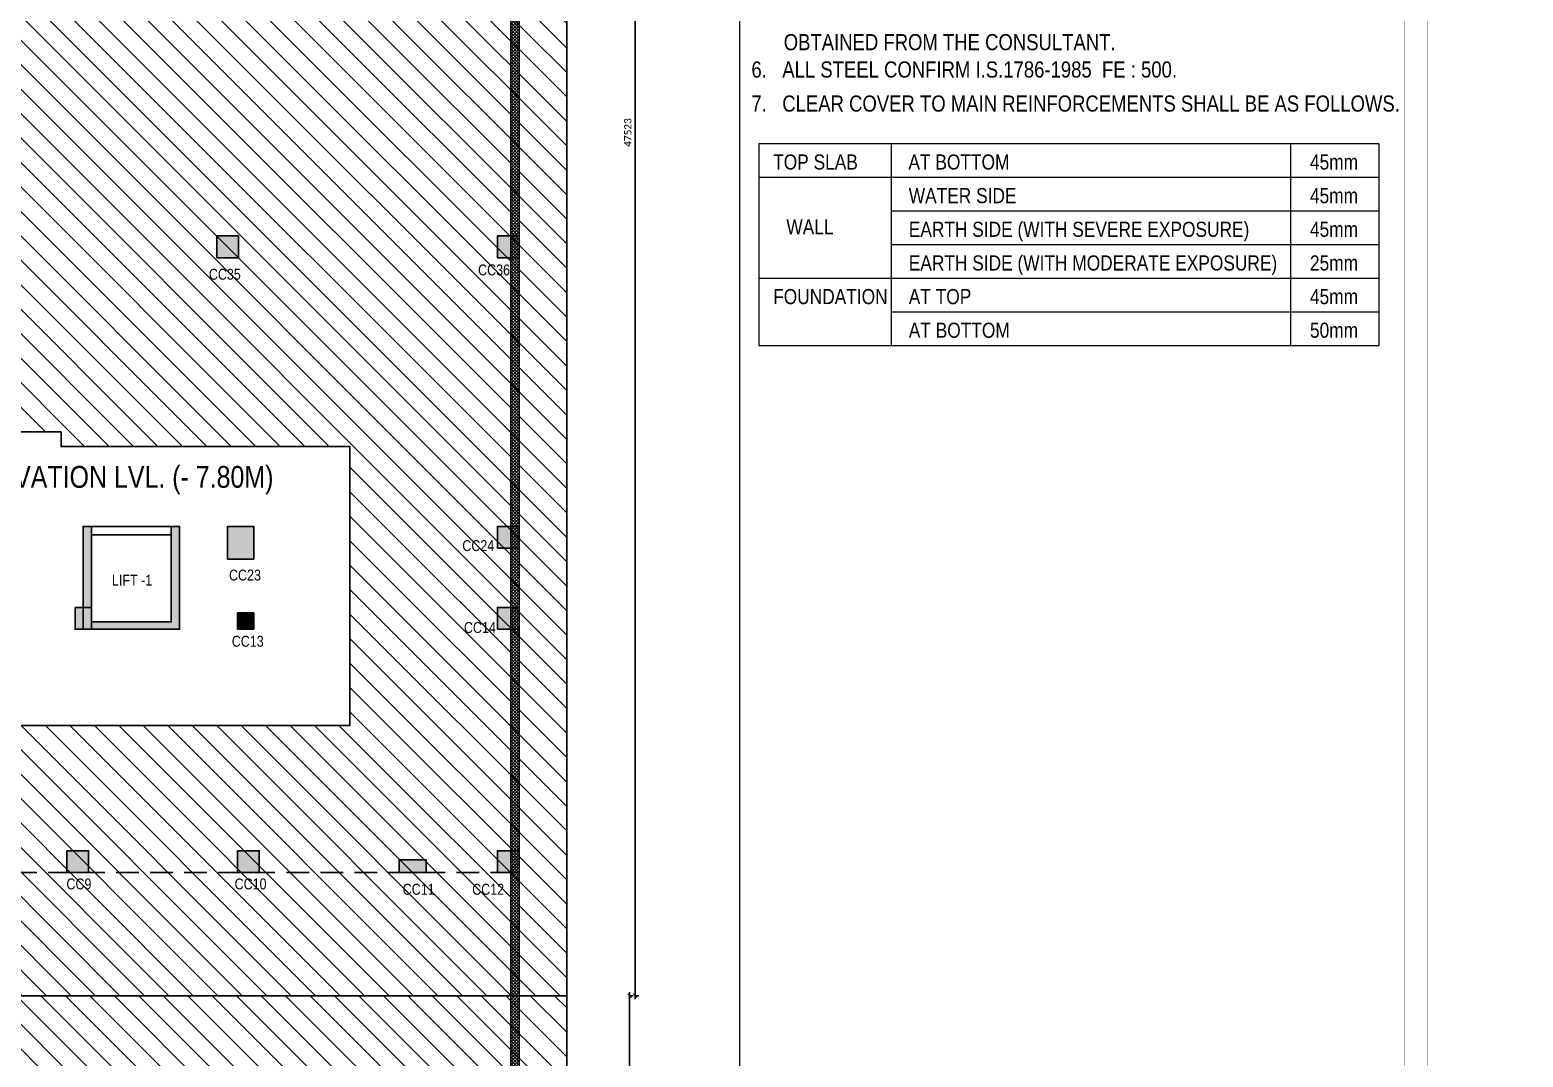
# Model space of a CAD drawing. Header units: millimetres. Extents: x 1112055 to 3390982, y -148532 to 766891.
# Drawn here: x 1696410 to 1737529, y 328031 to 356311 of the extents above; entities that cross this region are included whole.
import ezdxf

# ---------------------------------------------------------------- set-up
doc = ezdxf.new("R2010")
doc.units = ezdxf.units.MM
doc.header["$PDMODE"] = 35
doc.header["$PDSIZE"] = -25
doc.linetypes.add('DASHED2', pattern=[0.375, 0.25, -0.125])
for name, color, linetype, lineweight in [('B COL. NO.', 3, 'Continuous', 20), ('B FINAL COLUMN', 1, 'Continuous', 30), ('B HATCH', 250, 'Continuous', 0), ('B TITLE BLOCK', 250, 'Continuous', 0), ('EXCAVATION LINE', 236, 'Continuous', 30)]:
    doc.layers.add(name, color=color, linetype=linetype, lineweight=lineweight)
doc.layers.add('B-COL HT', color=7, linetype='Continuous', lineweight=0, true_color=0x4e4f45)
doc.styles.add('Cali', font='calibri.ttf')
doc.styles.add('SWINC', font='swissc.ttf')
doc.styles.add('SWINS', font='swissc.ttf')
doc.dimstyles.new('1.100', dxfattribs={"dimtxt": 200, "dimasz": 100, "dimexe": 100, "dimexo": 100, "dimgap": 100, "dimtad": 1, "dimdec": 0, "dimzin": 0, "dimdsep": 46, "dimtxsty": 'Cali', "dimblk": 'OBLIQUE', "dimcen": 0, "dimdle": 100, "dimclrd": 256, "dimclre": 256, "dimclrt": 3, "dimadec": 0, "dimazin": 0, "dimtfac": 1, "dimtdec": 0, "dimtofl": 0, "dimtmove": 1, "dimatfit": 0, "dimfxl": 100, "dimfxlon": 1, "dimtolj": 1, "dimtzin": 0, "dimlwd": -1, "dimlwe": -1, "dimarcsym": 0})

# ---------------------------------------------------------------- blocks, each defined once
blk = doc.blocks.new('_Oblique')
at = {"color": 0, "linetype": 'ByBlock', "lineweight": -2}
blk.add_line((-0.5, -0.5), (0.5, 0.5), dxfattribs=at)
blk = doc.blocks.new('*D3081')
at = {"transparency": 16777216}
for p, q in [((1713078, 329623), (1713078, 377346)), ((1713078, 377246), (1713178, 377246)), ((1713078, 329723), (1713178, 329723))]:
    blk.add_line(p, q, dxfattribs=at)
at = {"layer": 'Defpoints', "color": 0, "transparency": 16777216}
for p in [(1709885, 377246), (1713078, 377246), (1709885, 329723)]:
    blk.add_point(p, dxfattribs=at)
at = {"transparency": 16777216, "xscale": 100, "yscale": 100, "zscale": 100}
for p, rotation in [((1713078, 377246), 90), ((1713078, 329723), 270)]:
    blk.add_blockref('_Oblique', p, dxfattribs=dict(at, rotation=rotation))
at = {"color": 3, "transparency": 16777216, "insert": (1712876, 353485), "char_height": 200, "attachment_point": 5, "rotation": 90, "style": 'Cali'}
blk.add_mtext('\\A1;47523', dxfattribs=at)
blk = doc.blocks.new('*D3082')
at = {"transparency": 16777216}
for p, q in [((1712925, 329823), (1712925, 308012)), ((1712925, 329723), (1713025, 329723)), ((1712925, 308112), (1713025, 308112))]:
    blk.add_line(p, q, dxfattribs=at)
at = {"layer": 'Defpoints', "color": 0, "transparency": 16777216}
for p in [(1709885, 329723), (1709885, 308112), (1712925, 308112)]:
    blk.add_point(p, dxfattribs=at)
at = {"transparency": 16777216, "xscale": 100, "yscale": 100, "zscale": 100}
for p, rotation in [((1712925, 329723), 90), ((1712925, 308112), 270)]:
    blk.add_blockref('_Oblique', p, dxfattribs=dict(at, rotation=rotation))
at = {"color": 3, "transparency": 16777216, "insert": (1712723, 318918), "char_height": 200, "attachment_point": 5, "rotation": 90, "style": 'Cali'}
blk.add_mtext('\\A1;21611', dxfattribs=at)

msp = doc.modelspace()

# ---------------------------------------------------------------- hatches: boundary and pattern name
at = {"layer": 'B HATCH', "lineweight": 0}
h = msp.add_hatch(dxfattribs=at)
h.set_pattern_fill('ANSI37', color=250, scale=20, style=0)
h.set_pattern_definition([(45, (-66975.52, -141113.953), (-44.9012806, 44.9012806), []), (135, (-66975.52, -141113.953), (-44.9012806, -44.9012806), [])])
h.paths.add_polyline_path([(1709655, 377475.9), (1709655, 381018.8), (1702480, 380892.9), (1702480, 377476.1)], flags=16)
h.paths.add_polyline_path([(1683791, 378022.7), (1688740, 378022.7), (1688740, 380651.5), (1683791, 380564.7)], flags=16)
h.paths.add_polyline_path([(1690630, 380685), (1691080, 380692.9), (1691080, 377475.7), (1690630, 377475.7)], flags=16)
h.paths.add_polyline_path([(1646565, 377207.5), (1646565, 268461.9), (1697025, 268461.9), (1697025, 308341.9), (1709655, 308341.9), (1709655, 377245.9), (1690616.6, 377246.5), (1690616.6, 374586.9), (1690400, 374586.9), (1690400, 380680.9), (1688970, 380655.8), (1688970, 374586.9), (1688740, 374586.9), (1688740, 377792.7), (1679289, 377792.7), (1679289, 377207.5)], flags=16)
h.paths.add_polyline_path([(1702254.7, 380889), (1702254.7, 377476.1), (1694825, 377476.3), (1694825, 380758.6)], flags=16)
h.paths.add_polyline_path([(1691310, 377476.5), (1691310, 380696.9), (1694595, 380754.5), (1694595, 377476.4)], flags=16)
h.paths.add_polyline_path([(1679059, 377437.5), (1646335, 377437.5), (1646335, 268231.9), (1697255, 268231.9), (1697255, 308111.9), (1709885, 308111.9), (1709885, 381252.9), (1683561, 380790.9), (1683561, 378022.7), (1679059, 378022.7)])
at = {"layer": 'B-COL HT', "lineweight": 0}
h = msp.add_hatch(color=250, dxfattribs=at)
h.dxf.hatch_style = 1
h.paths.add_polyline_path([(1701555, 350036.9), (1702155, 350036.9), (1702155, 350636.9), (1701555, 350636.9)])
h = msp.add_hatch(color=250, dxfattribs=at)
h.dxf.hatch_style = 1
h.paths.add_polyline_path([(1709285, 350036.9), (1709885, 350036.9), (1709885, 350636.9), (1709285, 350636.9)])
h = msp.add_hatch(color=250, dxfattribs=at)
h.dxf.hatch_style = 1
h.paths.add_polyline_path([(1698105, 342641.9), (1697875, 342641.9), (1697875, 339811.9), (1700535, 339811.9), (1700535, 342641.9), (1700305, 342641.9), (1700305, 340011.9), (1698105, 340011.9)])
h = msp.add_hatch(color=250, dxfattribs=at)
h.dxf.hatch_style = 1
h.paths.add_polyline_path([(1701855, 341741.9), (1702575, 341741.9), (1702575, 342641.9), (1701855, 342641.9)])
h = msp.add_hatch(color=250, dxfattribs=at)
h.dxf.hatch_style = 1
h.paths.add_polyline_path([(1709285, 342041.9), (1709885, 342041.9), (1709885, 342641.9), (1709285, 342641.9)])
h = msp.add_hatch(color=250, dxfattribs=at)
h.dxf.hatch_style = 1
h.paths.add_polyline_path([(1697655, 340411.9), (1698105, 340411.9), (1698105, 339811.9), (1697655, 339811.9)])
h = msp.add_hatch(color=250, dxfattribs=at)
h.dxf.hatch_style = 1
h.paths.add_polyline_path([(1702125, 339811.9), (1702575, 339811.9), (1702575, 340261.9), (1702125, 340261.9)])
h = msp.add_hatch(color=250, dxfattribs=at)
h.dxf.hatch_style = 1
h.paths.add_polyline_path([(1709285, 339811.9), (1709885, 339811.9), (1709885, 340411.9), (1709285, 340411.9)])
h = msp.add_hatch(color=250, dxfattribs=at)
h.dxf.hatch_style = 1
h.paths.add_polyline_path([(1697425, 333711.9), (1698025, 333711.9), (1698025, 333111.9), (1697425, 333111.9)])
h = msp.add_hatch(color=250, dxfattribs=at)
h.dxf.hatch_style = 1
h.paths.add_polyline_path([(1702125, 333711.9), (1702725, 333711.9), (1702725, 333111.9), (1702125, 333111.9)])
h = msp.add_hatch(color=250, dxfattribs=at)
h.dxf.hatch_style = 1
h.paths.add_polyline_path([(1709285, 333111.9), (1709885, 333111.9), (1709885, 333711.9), (1709285, 333711.9)])
h = msp.add_hatch(color=250, dxfattribs=at)
h.dxf.hatch_style = 1
h.paths.add_polyline_path([(1706575.1, 333111.9), (1707325.2, 333111.9), (1707325.2, 333461.9), (1706575.1, 333461.9)])
at = {"layer": 'EXCAVATION LINE', "lineweight": 0}
h = msp.add_hatch(dxfattribs=at)
h.set_pattern_fill('ANSI31', color=250, scale=150, angle=270)
h.set_pattern_definition([(315, (-175466.64, -141113.95), (336.7596, 336.7596), [])])
h.paths.add_polyline_path([(1699475, 357446.9), (1699475, 364676.9), (1706785, 364676.9), (1706785, 357446.9)], flags=16)
h.paths.add_polyline_path([(1697268.3, 345241.9), (1697268.3, 344841.6), (1705224.6, 344841.6), (1705224.6, 337162.1), (1695424.7, 337162.1), (1695424.7, 339441.9), (1691468.3, 339441.9), (1691468.3, 345241.9)], flags=16)
h.paths.add_polyline_path([(1645620, 329723.2), (1711193.4, 329723.2), (1711193.4, 382943.8), (1645620, 382943.8)])
h = msp.add_hatch(dxfattribs=at)
h.set_pattern_fill('ANSI31', color=250, scale=150, angle=270)
h.set_pattern_definition([(315, (-268566.27, -141113.95), (336.7596, 336.7596), [])])
edge = h.paths.add_edge_path()
edge.add_line((1686170, 311478.4), (1684820, 311478.4))
edge.add_line((1684820, 311478.4), (1684820, 305958.4))
edge.add_line((1684820, 305958.4), (1686170, 305958.4))
edge.add_line((1686170, 305958.4), (1686170, 303528.4))
edge.add_line((1686170, 303528.4), (1684820, 303528.4))
edge.add_line((1684820, 303528.4), (1684820, 298553.4))
edge.add_line((1684820, 298553.4), (1686170, 298553.4))
edge.add_line((1686170, 298553.4), (1686170, 296123.4))
edge.add_line((1686170, 296123.4), (1684820, 296123.4))
edge.add_line((1684820, 296123.4), (1684820, 290603.4))
edge.add_line((1684820, 290603.4), (1686170, 290603.4))
edge.add_line((1686170, 290603.4), (1686170, 288173.4))
edge.add_line((1686170, 288173.4), (1684820, 288173.4))
edge.add_line((1684820, 288173.4), (1684820, 284653.4))
edge.add_line((1684820, 284653.4), (1686170, 284653.4))
edge.add_line((1686170, 284653.4), (1686170, 282223.4))
edge.add_line((1686170, 282223.4), (1684820, 282223.4))
edge.add_line((1684820, 282223.4), (1684820, 279328.4))
edge.add_line((1684820, 279328.4), (1686170, 279328.4))
edge.add_line((1686170, 279328.4), (1686170, 276898.4))
edge.add_line((1686170, 276898.4), (1684820, 276898.4))
edge.add_line((1684820, 276898.4), (1684820, 276210.9))
edge.add_line((1684820, 276210.9), (1652100, 276210.9))
edge.add_line((1652100, 276210.9), (1652100, 274468.4))
edge.add_line((1652100, 274468.4), (1645620, 274468.4))
edge.add_line((1645620, 274468.4), (1645620, 265862.3))
edge.add_line((1645620, 265862.3), (1699877.9, 265862.3))
edge.add_line((1699877.9, 265862.3), (1699877.9, 307068.9))
edge.add_line((1699877.9, 307068.9), (1711193.4, 307068.9))
edge.add_line((1711193.4, 307068.9), (1711193.4, 329723.2))
edge.add_line((1711193.4, 329723.2), (1684820, 329723.2))
edge.add_line((1684820, 329723.2), (1684820, 313959.8))
edge.add_arc((1684871.4, 313959.8), 51.4, 180.0002, 270)
edge.add_line((1684871.4, 313908.4), (1686170, 313908.4))
edge.add_line((1686170, 313908.4), (1686170, 311478.4))

# ---------------------------------------------------------------- linework, layer by layer
at = {"color": 16, "linetype": 'DASHED2', "lineweight": 30, "ltscale": 2500}
msp.add_lwpolyline([(1657535, 333111.9), (1709885, 333111.9), (1709885, 374956.9), (1657535, 374956.9)], close=True, dxfattribs=at)
at = {"layer": 'B FINAL COLUMN'}
for p, q in [((1700305, 342641.9), (1698105, 342641.9)), ((1700305, 342411.9), (1698105, 342411.9))]:
    msp.add_line(p, q, dxfattribs=at)
at = {"layer": 'B FINAL COLUMN', "color": 16, "lineweight": 30}
msp.add_lwpolyline([(1679059, 377437.5), (1646335, 377437.5), (1646335, 268231.9), (1697255, 268231.9), (1697255, 308111.9), (1709885, 308111.9), (1709885, 381252.9), (1683561, 380790.9), (1683561, 378022.7), (1679059, 378022.7), (1679059, 377437.5)], dxfattribs=at)
msp.add_lwpolyline([(1646565, 268461.9), (1697025, 268461.9), (1697025, 308341.9), (1709655, 308341.9), (1709655, 377245.9), (1690616.6, 377246.5), (1690616.6, 374586.9), (1690400, 374586.9), (1690400, 380680.9), (1688970, 380655.8), (1688970, 374586.9), (1688740, 374586.9), (1688740, 377792.7), (1679289, 377792.7), (1679289, 377207.5), (1646565, 377207.5)], close=True, dxfattribs=at)
at = {"layer": 'B FINAL COLUMN'}
for points in [[(1701555, 350036.9), (1702155, 350036.9), (1702155, 350636.9), (1701555, 350636.9)], [(1709285, 350036.9), (1709885, 350036.9), (1709885, 350636.9), (1709285, 350636.9)], [(1701855, 341741.9), (1702575, 341741.9), (1702575, 342641.9), (1701855, 342641.9)], [(1709285, 342041.9), (1709885, 342041.9), (1709885, 342641.9), (1709285, 342641.9)], [(1697655, 340411.9), (1698105, 340411.9), (1698105, 339811.9), (1697655, 339811.9)], [(1702125, 339811.9), (1702575, 339811.9), (1702575, 340261.9), (1702125, 340261.9)], [(1709285, 339811.9), (1709885, 339811.9), (1709885, 340411.9), (1709285, 340411.9)], [(1697425, 333711.9), (1698025, 333711.9), (1698025, 333111.9), (1697425, 333111.9)], [(1702125, 333711.9), (1702725, 333711.9), (1702725, 333111.9), (1702125, 333111.9)], [(1709285, 333111.9), (1709885, 333111.9), (1709885, 333711.9), (1709285, 333711.9)], [(1706575.1, 333111.9), (1707325.2, 333111.9), (1707325.2, 333461.9), (1706575.1, 333461.9)]]:
    msp.add_lwpolyline(points, close=True, dxfattribs=at)
msp.add_lwpolyline([(1698105, 342641.9), (1697875, 342641.9), (1697875, 339811.9), (1700535, 339811.9), (1700535, 342641.9), (1700305, 342641.9), (1700305, 340011.9), (1698105, 340011.9), (1698105, 342641.9)], dxfattribs=at)
at = {"layer": 'B TITLE BLOCK', "color": 250, "lineweight": 0}
msp.add_line((1715949.1, 383678), (1715949.1, 218839.1), dxfattribs=at)
at = {"layer": 'B TITLE BLOCK', "color": 0, "lineweight": 0}
for p, q in [((1716483.9, 353184.6), (1733558.1, 353184.6)), ((1716483.9, 353184.6), (1716483.9, 347626.7)), ((1720126.5, 353184.6), (1720126.5, 347626.7)), ((1731126.3, 353184.6), (1731126.3, 347626.7)), ((1733558.1, 353184.6), (1733558.1, 347626.7)), ((1716483.9, 352258.3), (1733558.1, 352258.3)), ((1720126.5, 351332), (1733558.1, 351332)), ((1720126.5, 350405.7), (1733558.1, 350405.7)), ((1716483.9, 349479.3), (1733558.1, 349479.3)), ((1720126.5, 348553), (1733558.1, 348553)), ((1716483.9, 347626.7), (1733558.1, 347626.7))]:
    msp.add_line(p, q, dxfattribs=at)
at = {"layer": 'B TITLE BLOCK', "color": 1, "const_width": 8.39}
msp.add_lwpolyline([(1643287.6, 384330.6), (1734904.4, 384330.6), (1734904.4, 218186.4), (1643287.6, 218186.4)], close=True, dxfattribs=at)
at = {"layer": 'B TITLE BLOCK', "color": 250, "lineweight": 0, "const_width": 8.39}
msp.add_lwpolyline([(1643940.2, 383678), (1734251.7, 383678), (1734251.7, 218839.1), (1643940.2, 218839.1)], close=True, dxfattribs=at)
at = {"layer": 'EXCAVATION LINE', "color": 75}
msp.add_lwpolyline([(1645620, 329723.2), (1711193.4, 329723.2), (1711193.4, 382943.8), (1645620, 382943.8)], close=True, dxfattribs=at)
at = {"layer": 'EXCAVATION LINE', "color": 6}
msp.add_lwpolyline([(1697268.3, 345241.9), (1691468.3, 345241.9), (1691468.3, 339441.9), (1695424.7, 339441.9), (1695424.7, 337162.1), (1705224.6, 337162.1), (1705224.6, 344841.6), (1697268.3, 344841.6)], close=True, dxfattribs=at)
at = {"layer": 'EXCAVATION LINE', "color": 42}
msp.add_lwpolyline([(1684820, 313908.4), (1684820, 329723.2), (1711193.4, 329723.2), (1711193.4, 307068.9)], dxfattribs=at)

# ---------------------------------------------------------------- texts
at = {"layer": 'B COL. NO.', "style": 'SWINC'}
for s, p in [('CC35', (1701339.8, 349433.5)), ('CC36', (1708753, 349552.9)), ('CC24', (1708318.5, 341963.7)), ('LIFT -1', (1698670.4, 341011.6)), ('CC23', (1701893.8, 341151.6)), ('CC14', (1708362.5, 339708.3)), ('CC13', (1701970.7, 339330.5)), ('CC9', (1697417.3, 332649.7)), ('CC10', (1702048.4, 332649.7)), ('CC11', (1706677.3, 332502.2)), ('CC12', (1708590.8, 332502.2))]:
    msp.add_text(s, height=300, dxfattribs=at).set_placement(p)
at = {"layer": 'B TITLE BLOCK', "color": 0, "lineweight": 0}
for s, height, style, p in [('OBTAINED FROM THE CONSULTANT.', 444.618, 'SWINC', (1717168.2, 355750.8)), ('6.   ALL STEEL CONFIRM I.S.1786-1985  FE : 500.', 444.618, 'SWINC', (1716279, 354998.1)), ('7.   CLEAR COVER TO MAIN REINFORCEMENTS SHALL BE AS FOLLOWS.', 444.618, 'SWINC', (1716279, 354061.1)), ('TOP SLAB', 416.29, 'SWINS', (1716877.6, 352465.9)), ('AT BOTTOM  ', 416.286, 'SWINS', (1720602.4, 352465.9)), ('45mm ', 416.29, 'SWINS', (1731659, 352465.9)), ('WATER SIDE', 416.29, 'SWINS', (1720611.8, 351539.6)), ('45mm ', 416.29, 'SWINS', (1731659, 351539.6)), ('WALL', 416.29, 'SWINS', (1717242.1, 350678.2)), ('EARTH SIDE (WITH SEVERE EXPOSURE)', 416.286, 'SWINS', (1720611.8, 350613.2)), ('45mm  ', 416.29, 'SWINS', (1731659, 350613.2)), ('EARTH SIDE (WITH MODERATE EXPOSURE)', 416.286, 'SWINS', (1720611.8, 349686.9)), ('25mm ', 416.29, 'SWINS', (1731659, 349686.9)), ('FOUNDATION', 416.29, 'SWINS', (1716877.6, 348760.6)), ('AT TOP', 416.29, 'SWINS', (1720611.8, 348760.6)), ('45mm ', 416.29, 'SWINS', (1731659, 348760.6)), ('AT BOTTOM', 416.29, 'SWINS', (1720611.8, 347834.3)), ('50mm ', 416.29, 'SWINS', (1731659, 347834.3))]:
    msp.add_text(s, height=height, dxfattribs=dict(at, style=style)).set_placement(p)
at = {"layer": 'B TITLE BLOCK', "color": 251, "lineweight": 0, "insert": (1790846.9, 354036.9), "char_height": 147.988, "attachment_point": 2, "style": 'SWINC'}
msp.add_mtext_dynamic_manual_height_columns('\\pxsm1,qj;{\\fBankGothic Lt BT|b0|i0|c0|p34;BHOOMI\\P\\ps*,q*;\\fGost|b0|i0|c0|p2;\\H0.8x;- CONSULTANTS -\\C1; }', width=386959.037, gutter_width=0, heights=[54430.2], dxfattribs=at)
at = {"layer": 'EXCAVATION LINE', "color": 6, "style": 'SWINC'}
msp.add_text('EXCAVATION LVL. (- 7.80M) ', height=600, dxfattribs=at).set_placement((1694104.6, 343706.1))

# ---------------------------------------------------------------- dimensions: what is measured, and where the dimension line sits
for base, p2, picture, middle in [((1713078.4, 377245.9), (1709885, 377245.9), '*D3081', (1712875.9, 353484.6)), ((1712925.2, 308111.9), (1709885, 308111.9), '*D3082', (1712722.7, 318917.6))]:
    dim = msp.add_linear_dim(base=base, p1=(1709885, 329723.2), p2=p2, angle=90, dimstyle='1.100', override={"dimfxl": 0.18, "dimarcsym": 2})
    dim.commit()
    dim.dimension.update_dxf_attribs({"geometry": picture, "text_midpoint": middle})

doc.saveas('drawing.dxf')
